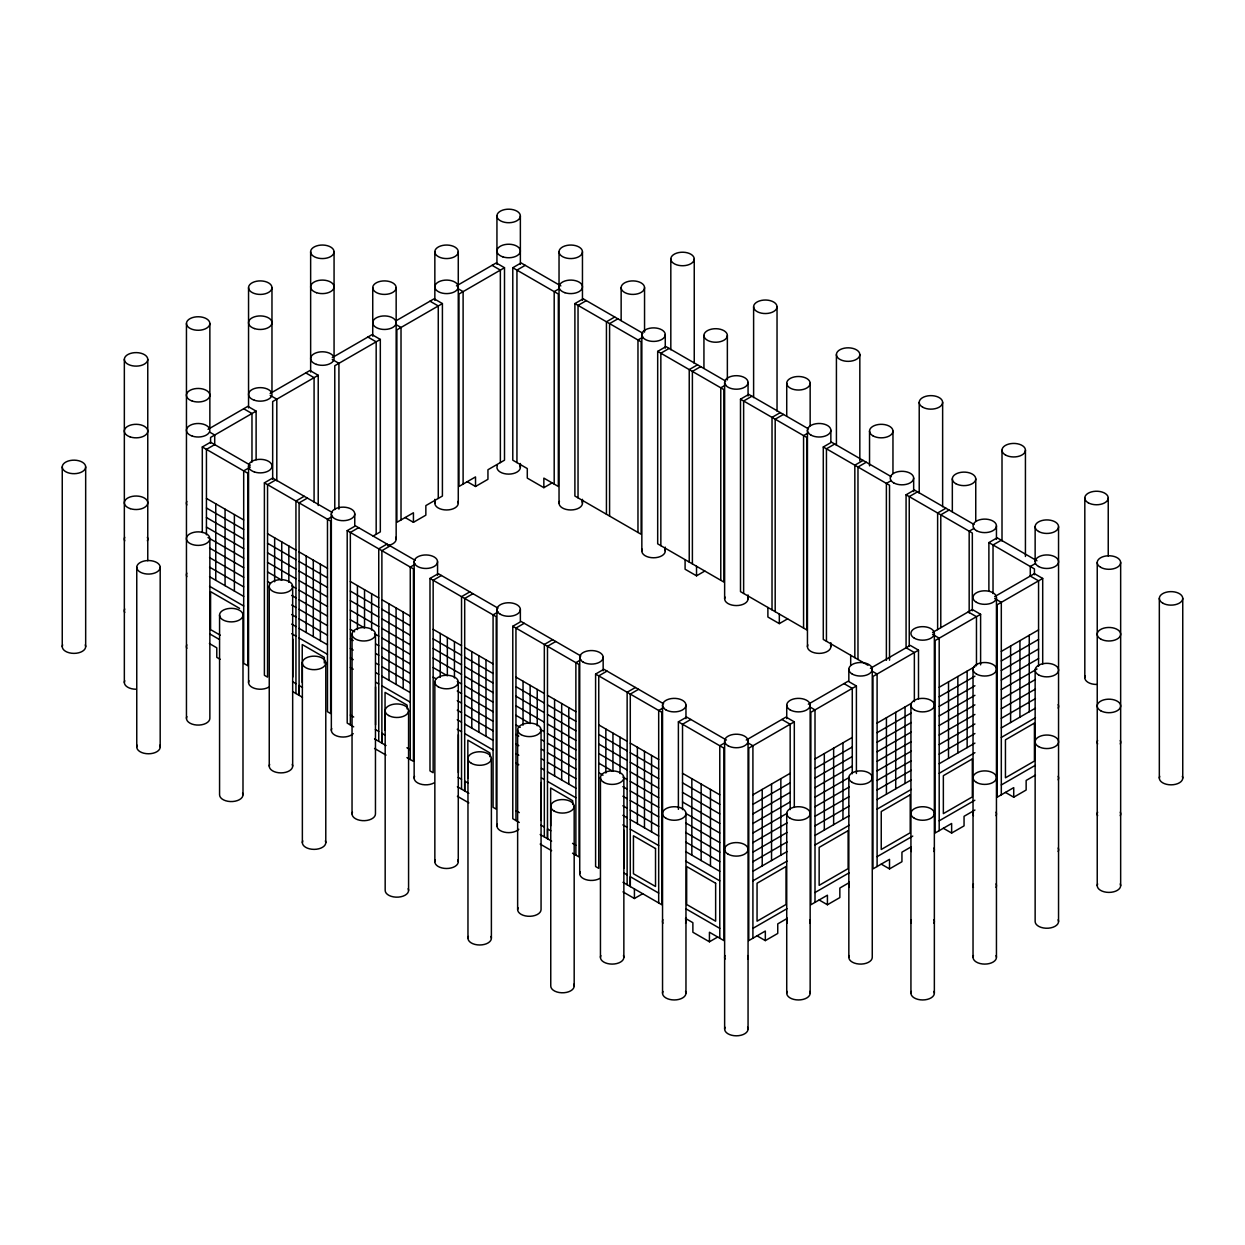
<?xml version="1.0" encoding="UTF-8"?>
<svg xmlns="http://www.w3.org/2000/svg" width="1245" height="1245" viewBox="0 0 1245 1245"><rect width="100%" height="100%" fill="white"/><g stroke="black" fill="none" stroke-linecap="round" stroke-linejoin="round"><path stroke-width="1.5" d="M350.343 724.917L350.343 532.455L358.622 527.678M385.172 710.724L385.172 890.408A11.703 6.754 0 0 0 398.4 897.116A11.703 6.754 0 0 0 408.189 888.665M408.578 890.408L408.578 710.724M434.847 861.727L434.847 682.042M458.269 861.727L458.269 682.042M467.964 938.216L467.964 758.516M491.386 938.216L491.386 758.516M496.942 825.886L496.942 609.521M515.944 820.533L515.944 628.071L524.223 623.294M517.64 909.535L517.64 729.835M541.061 729.835L541.061 909.535A11.703 6.754 0 0 1 527.818 916.242A11.703 6.754 0 0 1 518.044 907.792M550.757 806.324L550.757 986.024A11.703 6.754 0 0 0 564.001 992.732A11.703 6.754 0 0 0 573.774 984.266M574.178 986.024L574.178 806.324M579.734 873.679L579.734 657.313M600.448 957.343L600.448 777.643M623.854 957.343L623.854 777.643M662.542 993.199L662.542 705.121M685.964 993.199L685.964 813.499M724.637 1029.039L724.637 740.977M748.058 1029.039L748.058 740.977M786.731 993.199L786.731 813.499M807.445 646.622L807.445 430.256M810.153 993.199L810.153 705.121M848.841 957.343L848.841 777.643M872.263 669.265L872.263 957.343A11.703 6.754 0 0 1 859.019 964.035A11.703 6.754 0 0 1 849.23 955.584M910.935 993.199L910.935 705.121M919.215 493.207L919.215 402.384M934.357 993.199L934.357 633.425M942.636 506.731L942.636 402.384M973.03 957.343L973.03 669.265M996.451 957.343L996.451 597.569M1002.007 540.999L1002.007 450.192M1025.429 556.468L1025.429 450.192M1035.14 670.09L1035.14 921.487A11.703 6.754 0 0 0 1048.368 928.194A11.703 6.754 0 0 0 1058.157 919.744M1058.546 921.487L1058.546 526.682M1084.815 677.685L1084.815 498M1097.234 885.631L1097.234 562.522M1108.237 555.955L1108.237 498M1120.656 885.631L1120.656 562.522M1159.328 778.078L1159.328 598.378M1182.75 778.078L1182.75 598.378M208.055 429.323L247.833 406.352L256.112 411.13L256.112 459.732M270.149 393.467L309.943 370.496L318.222 375.274L318.222 505.532M332.259 357.611L372.037 334.64L380.316 339.434L380.316 531.895L373.064 536.066M395.972 320.821L434.131 298.8L442.411 303.578L442.411 496.039L425.852 505.594L425.852 515.165L413.433 522.324L405.154 517.546M456.448 285.914L496.226 262.944L504.505 267.722L504.505 460.183L487.947 469.738L487.947 479.309L475.528 486.484L467.248 481.69M256.112 411.13L210.576 437.431L210.576 443.251M318.222 375.274L272.671 401.575L272.671 479.341M380.316 339.434L334.78 365.719L334.78 509.578M442.411 303.578L396.875 329.863L396.875 522.324L413.433 512.769L413.433 522.324M504.505 267.722L458.969 294.022L458.969 486.484L475.528 476.913L475.528 486.484M202.297 532.518L202.297 446.986L210.576 442.208L250.354 465.179M552.126 482.889L543.847 487.666L527.289 478.111L527.289 468.556L512.784 460.183L512.784 267.722L521.079 262.944L560.857 285.914M214.716 444.589L206.437 449.383L206.437 534.759M525.219 265.341L516.94 270.118L516.94 462.58M250.323 467.062L243.693 470.89L243.693 663.352L247.833 665.733L247.833 473.271L202.297 446.986M559.161 288.762L554.196 291.626L554.196 484.087M275.83 479.885L267.55 484.663L267.55 677.124L264.391 675.304L264.391 482.842L272.671 478.064L332.415 512.551M574.894 303.578L641.128 341.815L641.128 534.276L574.894 496.039L574.894 303.578L583.174 298.8L642.918 333.286M586.317 300.621L578.038 305.399L578.038 497.86M304.216 496.273L295.936 501.05L295.936 693.512M614.719 317.008L606.439 321.786L606.439 514.247M307.375 498.093L299.096 502.871L299.096 695.332L299.096 685.481L302.426 687.411M617.862 318.829L609.583 323.607L609.583 516.068M332.446 516.395L327.482 519.258L327.482 711.72L330.641 713.541L330.641 521.079L264.391 482.842M642.949 337.13L637.969 339.994L637.969 532.455M353.689 726.847L347.199 723.096L347.199 530.635L355.479 525.857L415.223 560.359M657.687 351.386L723.921 389.623L723.921 582.084L657.687 543.847L657.687 351.386L665.966 346.592L725.71 381.094M669.125 348.413L660.846 353.207L660.846 545.668M387.024 544.065L378.745 548.858L378.745 741.32M697.511 364.816L689.232 369.594L689.232 562.055M390.167 545.886L381.888 550.679L381.888 743.14L381.888 733.289L385.234 735.219M700.67 366.637L692.391 371.415L692.391 563.876M415.254 564.187L410.274 567.066L410.274 759.528M725.742 384.938L720.777 387.802L720.777 580.263M441.43 575.486L433.151 580.263L433.151 772.725L429.992 770.904L429.992 578.443L438.271 573.665L498.016 608.151M740.495 399.178L806.729 437.431L806.729 629.892L740.495 591.64L740.495 399.178L748.774 394.4L808.519 428.903M751.918 396.221L743.638 400.999L743.638 593.46M469.816 591.873L461.537 596.651L461.537 789.112M780.304 412.609L772.024 417.386L772.024 609.848M472.976 593.694L464.696 598.471L464.696 790.933L464.696 781.097L468.027 783.027M783.463 414.429L775.184 419.207L775.184 611.668M498.047 611.995L493.082 614.859L493.082 807.32L496.226 809.157L496.226 616.695L429.992 578.443M808.534 432.731L803.57 435.61L803.57 628.071M519.289 822.463L512.784 818.712L512.784 626.251L521.079 621.473L580.824 655.959M867.998 665.266L823.287 639.448L823.287 446.986L831.567 442.208L891.311 476.695M834.726 444.029L826.447 448.807L826.447 641.268M552.609 639.681L544.33 644.459L544.33 836.92M863.112 460.417L854.833 465.194L854.833 657.656M555.768 641.502L547.489 646.279L547.489 838.741L547.489 828.89L550.835 830.82M866.255 462.237L857.976 467.015L857.976 659.476M685.092 559.659L685.092 569.23L696.531 575.828L704.81 571.05M580.839 659.803L575.875 662.667L575.875 855.128M891.342 480.539L886.378 483.402L886.378 660.317M607.031 671.086L598.752 675.879L598.752 868.341L595.592 866.52L595.592 674.059L603.872 669.265L663.616 703.767M906.08 648.365L906.08 494.794L914.359 490.001L974.104 524.503M917.518 491.837L909.239 496.615L909.239 646.295M635.417 687.489L627.138 692.267L627.138 884.728M945.904 508.225L937.625 513.002L937.625 629.643M638.56 689.31L630.281 694.087L630.281 886.549L630.281 876.698L658.683 893.085M949.063 510.045L940.784 514.823L940.784 627.573M767.885 607.467L767.885 617.022L779.323 623.62L787.603 618.843M663.647 707.611L658.683 710.475L658.683 902.936M974.135 528.347L969.17 531.21L969.17 612.867M678.385 809.343L678.385 721.851L686.664 717.073L726.442 740.044M988.888 591.188L988.888 542.587L997.167 537.809L1036.945 560.779M690.804 719.47L682.525 724.248L682.525 809.623M1001.307 540.206L993.028 544.983L993.028 593.585M724.761 742.891L719.781 745.755L719.781 938.216M1035.249 563.627L1030.284 566.491L1030.284 576.217M746.253 740.044L786.031 717.073L794.31 721.851L794.31 807.398M808.347 704.188L848.125 681.217L856.404 685.995L856.404 773.487M870.442 668.332L910.219 645.377L918.499 650.155L918.499 698.756M932.552 632.476L972.329 609.521L980.609 614.299L980.609 664.846M994.646 596.635L1034.424 573.665L1042.703 578.443L1042.703 663.99M794.31 721.851L748.774 748.152L748.774 940.613L765.333 931.042L765.333 940.613L777.751 933.439L777.751 923.883L787.058 918.499M856.404 685.995L810.868 712.296L810.868 904.757L827.427 895.202L827.427 904.757L839.846 897.583L839.846 888.027L849.168 882.643M918.499 650.155L872.963 676.44L872.963 868.901L889.521 859.346L889.521 868.901L901.94 861.727L901.94 852.171L911.262 846.787M980.609 614.299L935.057 640.584L935.057 833.045L951.631 823.49L951.631 833.045L964.05 825.886L964.05 816.315L974.913 810.044M1042.703 578.443L997.167 604.743L997.167 797.205L1013.726 787.634L1013.726 797.205L1026.145 790.03L1026.145 780.459L1035.451 775.09M752.914 794.808L790.17 773.301M815.008 758.952L852.265 737.445M877.102 723.096L911.262 703.378M939.197 687.256L974.913 666.635M1001.307 651.4L1038.563 629.892M752.914 804.363L790.17 782.856M815.008 768.507L852.265 747M877.102 732.667L911.262 712.949M939.197 696.811L974.913 676.191M1001.307 660.955L1038.563 639.448M752.914 813.934L790.17 792.411M815.008 778.078L852.265 756.571M877.102 742.222L911.262 722.505M939.197 706.366L974.913 685.762M1001.307 670.51L1038.563 649.003M752.914 823.49L790.17 801.982M815.008 787.634L852.265 766.126M877.102 751.778L911.262 732.06M939.197 715.937L974.913 695.317M1001.307 680.081L1038.563 658.574M622.998 891.887L634.421 898.501L642.7 893.723M752.914 833.045L787.058 813.327M815.008 797.189L849.168 777.471M877.102 761.349L911.262 741.631M939.197 725.493L974.913 704.872M1001.307 689.637L1037.007 669.032M752.914 842.616L787.058 822.898M815.008 806.76L849.168 787.042M877.102 770.904L911.262 751.186M939.197 735.048L974.913 714.443M1001.307 699.208L1035.451 679.474M752.914 852.171L787.058 832.454M815.008 816.315L849.168 796.598M877.102 780.459L911.262 760.742M939.197 744.619L974.913 723.999M1001.307 708.763L1035.451 689.045M752.914 861.727L787.058 842.009M815.008 825.886L849.168 806.153M877.102 790.03L911.262 770.313M939.197 754.174L974.913 733.554M1001.307 718.318L1035.451 698.601M752.914 871.298L787.058 851.58M815.008 835.442L849.168 815.724M877.102 799.586L911.262 779.868M939.197 763.73L974.913 743.125M1001.307 727.889L1035.451 708.156M752.914 880.853L787.058 861.135M815.008 844.997L849.168 825.279M877.102 809.141L911.262 789.423M939.197 773.301L974.913 752.68M1001.307 737.445L1035.451 717.727M685.481 918.421L692.874 922.685L692.874 932.24L709.432 941.796L717.711 937.018M752.914 928.365L786.933 908.725M815.008 892.525L849.028 872.885M877.102 856.669L912.741 836.095M939.197 820.813L974.851 800.239M1001.307 784.957L1035.326 765.317M512.784 267.722L558.336 294.022L558.336 486.484L543.847 478.111L543.847 487.666M823.287 446.986L889.521 485.223L889.521 660.192M906.08 494.794L972.329 533.031L972.329 610.797M988.888 542.587L1034.424 568.887L1034.424 574.723M492.086 265.341L500.365 270.118L500.365 462.58M1030.284 576.062L1038.563 580.839L1038.563 666.215M458.144 288.762L463.109 291.626L463.109 484.087M994.677 598.518L1001.307 602.347L1001.307 794.808M429.992 301.181L438.271 305.959L438.271 498.42M968.19 611.902L976.469 616.695L976.469 665.733M396.05 324.603L401.014 327.482L401.014 519.943M932.583 634.374L939.197 638.203L939.197 830.664M367.897 337.037L376.177 341.815L376.177 534.276M906.08 647.758L914.359 652.536L914.359 701.589M332.291 359.509L338.92 363.322L338.92 509.127M872.138 671.179L877.102 674.059L877.102 866.52M305.803 372.893L314.082 377.671L314.082 502.093M843.986 683.614L852.265 688.392L852.265 773.767M1005.446 792.411L1013.726 797.205M270.196 395.365L276.81 399.178L276.81 480.835M810.044 707.035L815.008 709.899L815.008 902.36M243.693 408.749L251.972 413.527L251.972 462.128M781.891 719.47L790.17 724.248L790.17 809.623M943.352 828.267L951.631 833.045M209.751 432.171L214.716 435.034L214.716 444.761M747.934 742.891L752.914 745.755L752.914 938.216M347.199 530.635L413.433 568.887L413.433 761.349L406.944 757.598M512.784 626.251L579.034 664.488L579.034 856.949L572.544 853.198M595.592 674.059L661.826 712.296L661.826 904.757L622.998 882.332M678.385 721.851L723.921 748.152L723.921 940.613L709.432 932.24L709.432 941.796M881.242 864.123L889.521 868.901M206.437 498.42L243.693 519.943M267.55 533.716L295.936 550.103M299.096 551.924L327.482 568.311M350.343 581.508L378.745 597.896M381.888 599.716L410.274 616.119M433.151 629.316L461.537 645.704M464.696 647.524L493.082 663.912M515.944 677.124L544.33 693.512M547.489 695.332L575.875 711.72M598.752 724.917L627.138 741.304M630.281 743.14L658.683 759.528M682.525 773.301L719.781 794.808M206.437 507.991L243.693 529.499M267.55 543.271L295.936 559.659M299.096 561.479L327.482 577.867M350.343 591.079L378.745 607.467M381.888 609.287L410.274 625.675M433.151 638.872L461.537 655.259M464.696 657.08L493.082 673.483M515.944 686.68L544.33 703.067M547.489 704.888L575.875 721.275M598.752 734.488L627.138 750.875M630.281 752.696L658.683 769.083M682.525 782.856L719.781 804.363M206.437 517.546L243.693 539.054M267.55 552.827L295.936 569.214M299.096 571.035L327.482 587.438M350.343 600.635L378.745 617.022M381.888 618.843L410.274 635.23M433.151 648.443L461.537 664.83M464.696 666.651L493.082 683.038M515.944 696.235L544.33 712.622M547.489 714.459L575.875 730.846M598.752 744.043L627.138 760.43M630.281 762.251L658.683 778.639M682.525 792.411L719.781 813.934M206.437 527.102L243.693 548.625M267.55 562.398L295.936 578.785M299.096 580.606L327.482 596.993M350.343 610.19L378.745 626.577M381.888 628.398L410.274 644.801M433.151 657.998L461.537 674.385M464.696 676.206L493.082 692.593M515.944 705.806L544.33 722.193M547.489 724.014L575.875 740.401M598.752 753.598L627.138 770.001M630.281 771.822L658.683 788.209M682.525 801.982L719.781 823.49M207.993 537.56L243.693 558.18M267.55 571.953L281.743 580.154L281.743 541.902M291.688 585.881L295.936 588.34M299.096 590.161L327.482 606.548M350.343 619.761L364.536 627.947L364.536 589.71M374.48 633.689L378.745 636.148M381.888 637.969L410.274 654.356M433.151 667.553L447.344 675.755L447.344 637.518M457.273 681.497L461.537 683.941M464.696 685.777L493.082 702.164M515.944 715.361L530.137 723.563L530.137 685.31M540.081 729.29L544.33 731.749M547.489 733.57L575.875 749.957M598.752 763.169L612.945 771.355L612.945 733.118M622.873 777.098L627.138 779.557M630.281 781.378L658.683 797.765M685.637 813.327L719.781 833.045M209.549 548.018L243.693 567.736M267.55 581.508L270.383 583.158M291.688 595.437L295.936 597.896M299.096 599.716L327.482 616.119M350.343 629.316L354.607 631.775M375.897 644.07L378.745 645.704M381.888 647.524L410.274 663.912M433.151 677.124L435.983 678.758M457.273 691.053L461.537 693.512M464.696 695.332L493.082 711.72M515.944 724.917L520.208 727.376M541.497 739.67L544.33 741.32M547.489 743.14L575.875 759.528M598.752 772.725L603 775.184M622.873 786.653L627.138 789.112M630.281 790.933L658.683 807.32M685.637 822.898L719.781 842.616M819.148 899.979L827.427 904.757M209.549 557.589L243.693 577.306M291.688 605.008L295.936 607.467M299.096 609.287L327.482 625.675M350.343 638.872L353.191 640.521M375.897 653.625L378.745 655.259M381.888 657.095L410.274 673.483M457.273 700.608L461.537 703.067M464.696 704.888L493.082 721.275M515.944 734.488L518.792 736.122M541.497 749.241L544.33 750.875M547.489 752.696L575.875 769.083M622.873 796.224L627.138 798.683M630.281 800.504L658.683 816.891M685.637 832.454L719.781 852.171M209.549 567.144L243.693 586.862M291.688 614.563L295.936 617.022M299.096 618.843L327.482 635.23M350.343 648.443L353.191 650.077M375.897 663.196L378.745 664.83M381.888 666.651L410.274 683.038M457.273 710.179L461.537 712.638M464.696 714.459L493.082 730.846M515.944 744.043L518.792 745.677M541.497 758.796L544.33 760.43M547.489 762.251L575.875 778.639M622.873 805.78L627.138 808.238M630.281 810.059L658.683 826.447M685.637 842.009L719.781 861.727M209.549 576.7L243.693 596.417M291.688 624.134L295.936 626.577M299.096 628.414L327.482 644.801M350.343 657.998L353.191 659.632M375.897 672.751L378.745 674.385M381.888 676.206L410.274 692.593M457.273 719.735L461.537 722.193M464.696 724.014L493.082 740.401M515.944 753.598L518.792 755.248M541.497 768.352L544.33 770.001M547.489 771.822L575.875 788.209M622.873 815.335L627.138 817.794M630.281 819.615L658.683 836.002M685.637 851.58L719.781 871.298M209.549 586.27L243.693 605.988M291.688 633.689L295.936 636.148M299.096 637.969L327.482 654.356M350.343 667.553L353.191 669.203M375.897 682.307L378.745 683.956M381.888 685.777L410.274 702.164M457.273 729.29L461.537 731.749M464.696 733.57L493.082 749.957M515.944 763.169L518.792 764.803M541.497 777.923L544.33 779.557M547.489 781.378L575.875 797.765M622.873 824.906L627.138 827.365M630.281 829.186L658.683 845.573M685.637 861.135L719.781 880.853M239.554 608.369L210.576 591.64L210.576 629.596L220.24 635.183M757.053 935.835L765.333 940.613M209.674 633.861L219.4 639.479M292.606 681.731L295.936 683.661M350.343 715.081L353.689 717.011M375.399 729.539L378.745 731.469M406.944 747.747L410.274 749.677M458.191 777.347L461.537 779.277M515.944 810.682L519.289 812.611M540.999 825.155L544.33 827.069M572.544 843.363L575.875 845.293M623.792 872.947L627.138 874.877M685.762 908.725L719.781 928.365M209.393 643.54L216.786 647.82L216.786 657.376L220.1 659.29M292.606 691.582L302.426 697.262M374.589 738.923L386.028 745.522M457.397 786.731L468.836 793.33M540.19 834.524L551.628 841.138M374.589 748.478L386.028 755.092M457.397 796.286L468.836 802.885M540.19 844.094L551.628 850.693M1035.14 526.682L1035.14 561.464M1029.241 635.261L1029.241 711.751M1019.935 640.646L1019.935 717.12M1010.613 646.015L1010.613 722.505M996.451 525.857L996.451 539.381M975.753 478.874L975.753 521.375M967.147 671.117L967.147 747.607M957.841 676.486L957.841 752.976M952.332 478.874L952.332 511.726M948.519 681.871L948.519 758.361M913.659 478.064L913.659 491.573M905.053 706.973L905.053 783.447M895.731 712.342L895.731 788.832M892.961 431.066L892.961 473.582M886.424 717.727L886.424 794.217M869.539 431.066L869.539 465.848M859.828 354.592A11.703 6.754 0 0 1 842.274 360.443A11.703 6.754 0 0 1 842.274 348.724A11.703 6.754 0 0 1 859.828 354.592L859.828 460.852M850.693 655.275L850.693 664.83M848.841 669.265L848.841 680.859M848.841 881.771L848.841 885.631M842.958 742.814L842.958 819.303M836.422 354.592L836.422 445.399M833.636 748.198L833.636 824.688M830.851 430.256L830.851 441.851M830.851 642.747L830.851 646.622M824.314 753.583L824.314 830.057M810.153 383.273A11.703 6.754 0 0 1 792.598 389.125A11.703 6.754 0 0 1 792.598 377.406A11.703 6.754 0 0 1 810.153 383.273L810.153 425.774M786.731 383.273L786.731 416.11M786.731 705.121L786.731 718.645M786.731 917.627L786.731 921.487M780.848 778.67L780.848 855.159M779.323 614.065L779.323 623.62M777.036 306.784A11.703 6.754 0 0 1 759.466 312.635A11.703 6.754 0 0 1 759.466 300.932A11.703 6.754 0 0 1 777.036 306.784L777.036 411.115M771.542 784.054L771.542 860.544M762.22 789.423L762.22 865.913M753.614 306.784L753.614 397.591M748.058 382.448A11.703 6.754 0 0 1 730.488 388.3A11.703 6.754 0 0 1 730.488 376.597A11.703 6.754 0 0 1 748.058 382.448L748.058 395.972M748.058 594.954L748.058 598.814M727.36 335.465A11.703 6.754 0 0 1 709.79 341.317A11.703 6.754 0 0 1 709.79 329.614A11.703 6.754 0 0 1 727.36 335.465L727.36 379.912M724.637 382.448L724.637 598.814M710.475 789.423L710.475 865.913M703.939 335.465L703.939 368.318M701.153 784.054L701.153 860.544M696.531 566.257L696.531 575.828M694.243 258.976A11.703 6.754 0 0 1 676.673 264.827A11.703 6.754 0 0 1 676.673 253.124A11.703 6.754 0 0 1 694.243 258.976L694.243 363.322M691.846 778.67L691.846 855.159M685.964 705.121L685.964 718.645M685.964 917.627L685.964 921.487M670.822 258.976L670.822 349.798M665.266 334.64A11.703 6.754 0 0 1 647.696 340.507A11.703 6.754 0 0 1 647.696 328.789A11.703 6.754 0 0 1 665.266 334.64L665.266 348.164M665.266 547.146L665.266 551.006M651.571 755.419L651.571 831.909M644.552 287.657A11.703 6.754 0 0 1 626.998 293.509A11.703 6.754 0 0 1 626.998 281.806A11.703 6.754 0 0 1 644.552 287.657L644.552 332.104M644.474 751.326L644.474 827.816M641.844 334.64L641.844 551.006M637.378 747.233L637.378 823.723M634.421 888.93L634.421 898.501M623.978 830.322L623.978 868.279M621.146 287.657L621.146 320.51M620.041 737.211L620.041 773.55M605.848 729.025L605.848 773.005M603.156 657.313L603.156 670.837M582.458 251.801A11.703 6.754 0 0 1 564.903 257.668A11.703 6.754 0 0 1 564.903 245.95A11.703 6.754 0 0 1 582.458 251.801L582.458 300.372M582.458 499.338L582.458 503.213M572.716 804.519L572.716 800.722L550.648 787.976L550.648 825.933M568.778 707.627L568.778 784.101M561.682 703.518L561.682 780.008M559.036 251.801L559.036 286.583M559.036 286.848L559.036 503.213M554.585 699.425L554.585 775.915M541.186 782.514L541.186 820.471M537.233 689.419L537.233 725.742M523.04 681.217L523.04 725.197M520.363 215.961A11.703 6.754 0 0 1 502.793 221.812A11.703 6.754 0 0 1 502.793 210.094A11.703 6.754 0 0 1 520.363 215.961L520.363 264.267M520.363 463.498L520.363 467.357M520.363 609.521L520.363 621.115M496.942 215.961L496.942 264.267M489.923 756.711L489.923 752.929L467.84 740.168L467.84 778.141M485.986 659.819L485.986 736.309M478.889 655.726L478.889 732.2M471.793 651.617L471.793 728.107M458.269 251.801A11.703 6.754 0 0 1 440.699 257.668A11.703 6.754 0 0 1 440.699 245.95A11.703 6.754 0 0 1 458.269 251.801L458.269 286.583M458.269 286.848A11.703 6.754 0 0 1 440.699 292.7A11.703 6.754 0 0 1 440.699 280.996A11.703 6.754 0 0 1 458.269 286.848L458.269 503.213M458.378 734.706L458.378 772.678M454.441 641.611L454.441 677.934M440.248 633.409L440.248 677.389M437.555 561.713A11.703 6.754 0 0 1 420.001 567.564A11.703 6.754 0 0 1 420.001 555.861A11.703 6.754 0 0 1 437.555 561.713L437.555 575.237M434.847 251.801L434.847 300.372M434.847 499.338L434.847 503.213M414.149 561.713L414.149 778.078M407.131 708.919L407.131 705.121L385.047 692.376L385.047 730.333M403.178 612.011L403.178 688.501M396.159 287.657A11.703 6.754 0 0 1 378.604 293.509A11.703 6.754 0 0 1 378.604 281.806A11.703 6.754 0 0 1 396.159 287.657L396.159 320.51M396.159 322.704A11.703 6.754 0 0 1 378.604 328.555A11.703 6.754 0 0 1 378.604 316.837A11.703 6.754 0 0 1 396.159 322.704L396.159 539.054M396.081 607.918L396.081 684.408M388.985 603.825L388.985 680.299M375.585 686.913L375.585 724.87M375.461 634.234A11.703 6.754 0 0 1 357.906 640.086A11.703 6.754 0 0 1 357.906 628.383A11.703 6.754 0 0 1 375.461 634.234L375.461 813.934A11.703 6.754 0 0 1 362.233 820.626A11.703 6.754 0 0 1 352.444 812.176M372.737 287.657L372.737 336.212M371.632 593.803L371.632 630.141M357.44 585.617L357.44 629.596M354.763 513.905A11.703 6.754 0 0 1 337.193 519.772A11.703 6.754 0 0 1 337.193 508.053A11.703 6.754 0 0 1 354.763 513.905L354.763 525.499M352.039 634.234L352.039 813.934M334.065 251.801A11.703 6.754 0 0 1 316.495 257.668A11.703 6.754 0 0 1 316.495 245.95A11.703 6.754 0 0 1 334.065 251.801L334.065 356.397M331.341 513.905L331.341 730.27M325.785 662.916A11.703 6.754 0 0 1 308.215 668.767A11.703 6.754 0 0 1 308.215 657.064A11.703 6.754 0 0 1 325.785 662.916L325.785 842.616M324.322 663.009L324.322 657.313L302.239 644.568L302.239 682.525M320.385 564.218L320.385 640.693M313.289 560.11L313.289 636.6M310.643 251.801L310.643 372.068M306.192 556.017L306.192 632.507M302.364 662.916L302.364 842.616M292.777 639.105L292.777 677.062M292.668 586.426A11.703 6.754 0 0 1 275.098 592.293A11.703 6.754 0 0 1 275.098 580.575A11.703 6.754 0 0 1 292.668 586.426L292.668 766.126M288.84 545.995L288.84 582.333M274.647 537.809L274.647 581.788M271.97 287.657A11.703 6.754 0 0 1 254.4 293.509A11.703 6.754 0 0 1 254.4 281.806A11.703 6.754 0 0 1 271.97 287.657L271.97 392.237M269.247 586.426L269.247 766.126M248.549 287.657L248.549 407.924M248.549 466.112L248.549 682.478M242.993 615.108A11.703 6.754 0 0 1 225.423 620.975A11.703 6.754 0 0 1 225.423 609.256A11.703 6.754 0 0 1 242.993 615.108L242.993 794.808M234.387 514.558L234.387 591.048M225.065 509.174L225.065 585.664M219.571 615.108L219.571 794.808A11.703 6.754 0 0 0 232.799 801.515A11.703 6.754 0 0 0 242.588 793.065M215.758 503.805L215.758 580.294M209.86 323.513A11.703 6.754 0 0 1 192.306 329.365A11.703 6.754 0 0 1 192.306 317.662A11.703 6.754 0 0 1 209.86 323.513L209.86 428.062M209.86 538.634A11.703 6.754 0 0 1 192.306 544.485A11.703 6.754 0 0 1 192.306 532.767A11.703 6.754 0 0 1 209.86 538.634L209.86 718.318A11.703 6.754 0 0 1 196.632 725.026A11.703 6.754 0 0 1 186.843 716.575M186.454 323.513L186.454 718.318M160.185 567.315A11.703 6.754 0 0 1 142.63 573.167A11.703 6.754 0 0 1 142.63 561.448A11.703 6.754 0 0 1 160.185 567.315L160.185 747M147.766 359.369A11.703 6.754 0 0 1 130.211 365.221A11.703 6.754 0 0 1 130.211 353.518A11.703 6.754 0 0 1 147.766 359.369L147.766 560.748M136.763 567.315L136.763 747M124.344 359.369L124.344 682.478M85.672 466.922A11.703 6.754 0 0 1 68.101 472.773A11.703 6.754 0 0 1 68.101 461.07A11.703 6.754 0 0 1 85.672 466.922L85.672 646.622M62.25 466.922L62.25 646.622M519.959 465.599A11.703 6.754 0 0 1 508.645 474.112A11.703 6.754 0 0 1 497.346 465.599M582.069 501.455A11.703 6.754 0 0 1 570.755 509.968A11.703 6.754 0 0 1 559.441 501.455M395.77 537.311A11.703 6.754 0 0 1 387.491 545.59M664.861 549.263A11.703 6.754 0 0 1 653.547 557.776A11.703 6.754 0 0 1 642.233 549.263M457.864 501.455A11.703 6.754 0 0 1 446.55 509.968A11.703 6.754 0 0 1 435.236 501.455M518.792 829.263A11.703 6.754 0 0 1 504.178 832.127A11.703 6.754 0 0 1 497.346 824.128M599.732 878.456A11.703 6.754 0 0 1 585.601 879.546A11.703 6.754 0 0 1 580.139 871.936M623.465 955.584A11.703 6.754 0 0 1 612.151 964.097A11.703 6.754 0 0 1 600.837 955.584M849.23 887.389A11.703 6.754 0 0 1 849.23 883.888M787.136 923.23A11.703 6.754 0 0 1 787.136 919.744M809.764 919.744A11.703 6.754 0 0 1 809.764 923.23M809.764 991.44A11.703 6.754 0 0 1 798.45 999.953A11.703 6.754 0 0 1 787.136 991.44M747.654 1027.296A11.703 6.754 0 0 1 736.355 1035.809A11.703 6.754 0 0 1 725.041 1027.296M830.462 644.863A11.703 6.754 0 0 1 819.148 653.376A11.703 6.754 0 0 1 807.834 644.863M685.559 991.44A11.703 6.754 0 0 1 674.245 999.953A11.703 6.754 0 0 1 662.931 991.44M490.981 936.473A11.703 6.754 0 0 1 479.667 944.986A11.703 6.754 0 0 1 468.369 936.473M725.041 959.086A11.703 6.754 0 0 1 725.041 955.584M747.654 955.584A11.703 6.754 0 0 1 747.654 959.086M662.931 923.23A11.703 6.754 0 0 1 662.931 919.744M685.559 919.744A11.703 6.754 0 0 1 685.559 923.23M933.952 991.44A11.703 6.754 0 0 1 922.638 999.953A11.703 6.754 0 0 1 911.34 991.44M911.34 923.23A11.703 6.754 0 0 1 911.34 919.744M933.952 919.744A11.703 6.754 0 0 1 933.952 923.23M434.131 782.856A11.703 6.754 0 0 1 420.001 783.93A11.703 6.754 0 0 1 414.538 776.32M1182.345 776.32A11.703 6.754 0 0 1 1171.047 784.832A11.703 6.754 0 0 1 1159.733 776.32M1096.518 684.454A11.703 6.754 0 0 1 1085.204 675.942M1097.639 743.981A11.703 6.754 0 0 1 1097.639 740.479M1120.251 740.479A11.703 6.754 0 0 1 1120.251 743.981M911.34 851.533A11.703 6.754 0 0 1 911.34 848.032M933.952 848.032A11.703 6.754 0 0 1 933.952 851.533M1058.157 704.623A11.703 6.754 0 0 1 1058.157 708.125M1120.251 883.888A11.703 6.754 0 0 1 1108.937 892.4A11.703 6.754 0 0 1 1097.639 883.888M1058.157 848.032A11.703 6.754 0 0 1 1058.157 851.533M457.864 859.984A11.703 6.754 0 0 1 446.55 868.496A11.703 6.754 0 0 1 435.236 859.984M1058.157 776.32A11.703 6.754 0 0 1 1058.157 779.821M973.434 815.677A11.703 6.754 0 0 1 973.434 812.176M996.047 812.176A11.703 6.754 0 0 1 996.047 815.677M973.434 887.389A11.703 6.754 0 0 1 973.434 883.888M996.047 883.888A11.703 6.754 0 0 1 996.047 887.389M1097.639 815.677A11.703 6.754 0 0 1 1097.639 812.176M1120.251 812.176A11.703 6.754 0 0 1 1120.251 815.677M186.843 504.956A11.703 6.754 0 0 1 186.843 501.455M747.654 597.071A11.703 6.754 0 0 1 736.355 605.568A11.703 6.754 0 0 1 725.041 597.071M136.063 689.232A11.703 6.754 0 0 1 124.749 680.719M292.264 764.383A11.703 6.754 0 0 1 280.95 772.88A11.703 6.754 0 0 1 269.651 764.383M353.191 733.647A11.703 6.754 0 0 1 338.578 736.526A11.703 6.754 0 0 1 331.746 728.527M124.749 612.509A11.703 6.754 0 0 1 124.749 609.023M268.531 687.256A11.703 6.754 0 0 1 254.4 688.329A11.703 6.754 0 0 1 248.953 680.719M186.843 648.365A11.703 6.754 0 0 1 186.843 644.863M85.267 644.863A11.703 6.754 0 0 1 73.953 653.376A11.703 6.754 0 0 1 62.655 644.863M186.843 576.668A11.703 6.754 0 0 1 186.843 573.167M996.047 955.584A11.703 6.754 0 0 1 984.748 964.097A11.703 6.754 0 0 1 973.434 955.584M325.381 840.857A11.703 6.754 0 0 1 314.082 849.37A11.703 6.754 0 0 1 302.768 840.857M147.361 537.311A11.703 6.754 0 0 1 147.361 540.812M124.749 540.812A11.703 6.754 0 0 1 124.749 537.311M159.796 745.257A11.703 6.754 0 0 1 148.482 753.77A11.703 6.754 0 0 1 137.168 745.257M786.031 866.52L757.053 883.25L757.053 921.207L786.031 904.477L786.031 866.52M848.125 830.664L819.148 847.394L819.148 885.351L848.125 868.621L848.125 830.664M910.219 794.808L881.242 811.538L881.242 849.495L910.219 832.765L910.219 794.808M972.329 758.952L943.352 775.682L943.352 813.639L972.329 796.909L972.329 758.952M1034.424 723.096L1005.446 739.841L1005.446 777.798L1034.424 761.068L1034.424 723.096M655.524 848.53L633.44 835.784L633.44 873.741L655.524 886.487L655.524 848.53M715.642 883.25L686.664 866.52L686.664 904.477L715.642 921.207L715.642 883.25M502.793 256.843A11.703 6.754 0 0 0 520.363 250.992A11.703 6.754 0 0 0 502.793 245.141A11.703 6.754 0 0 0 502.793 256.843M564.903 292.7A11.703 6.754 0 0 0 582.458 286.848A11.703 6.754 0 0 0 564.903 280.996A11.703 6.754 0 0 0 564.903 292.7M872.963 435.843A11.703 6.754 0 0 0 892.556 432.824A11.703 6.754 0 0 0 878.207 424.545A11.703 6.754 0 0 0 872.963 435.843M316.495 292.7A11.703 6.754 0 0 0 334.065 286.848A11.703 6.754 0 0 0 316.495 280.996A11.703 6.754 0 0 0 316.495 292.7M500.365 614.299A11.703 6.754 0 0 0 519.959 611.264A11.703 6.754 0 0 0 505.626 602.985A11.703 6.754 0 0 0 500.365 614.299M583.174 662.107A11.703 6.754 0 0 0 602.767 659.072A11.703 6.754 0 0 0 588.418 650.793A11.703 6.754 0 0 0 583.174 662.107M603.872 782.42A11.703 6.754 0 0 0 623.465 779.401A11.703 6.754 0 0 0 609.116 771.122A11.703 6.754 0 0 0 603.872 782.42M852.265 674.059A11.703 6.754 0 0 0 871.858 671.024A11.703 6.754 0 0 0 857.509 662.745A11.703 6.754 0 0 0 852.265 674.059M388.596 715.501A11.703 6.754 0 0 0 408.189 712.467A11.703 6.754 0 0 0 393.84 704.188A11.703 6.754 0 0 0 388.596 715.501M790.17 709.899A11.703 6.754 0 0 0 809.764 706.88A11.703 6.754 0 0 0 795.415 698.601A11.703 6.754 0 0 0 790.17 709.899M790.17 818.276A11.703 6.754 0 0 0 809.764 815.242A11.703 6.754 0 0 0 795.415 806.962A11.703 6.754 0 0 0 790.17 818.276M728.06 854.132A11.703 6.754 0 0 0 747.654 851.098A11.703 6.754 0 0 0 733.321 842.818A11.703 6.754 0 0 0 728.06 854.132M810.868 435.034A11.703 6.754 0 0 0 830.462 431.999A11.703 6.754 0 0 0 816.113 423.72A11.703 6.754 0 0 0 810.868 435.034M852.265 782.42A11.703 6.754 0 0 0 871.858 779.401A11.703 6.754 0 0 0 857.509 771.122A11.703 6.754 0 0 0 852.265 782.42M521.079 734.628A11.703 6.754 0 0 0 540.657 731.593A11.703 6.754 0 0 0 526.324 723.314A11.703 6.754 0 0 0 521.079 734.628M665.966 818.276A11.703 6.754 0 0 0 685.559 815.242A11.703 6.754 0 0 0 671.226 806.962A11.703 6.754 0 0 0 665.966 818.276M471.388 763.309A11.703 6.754 0 0 0 490.981 760.275A11.703 6.754 0 0 0 476.648 751.996A11.703 6.754 0 0 0 471.388 763.309M728.06 745.755A11.703 6.754 0 0 0 747.654 742.72A11.703 6.754 0 0 0 733.321 734.441A11.703 6.754 0 0 0 728.06 745.755M665.966 709.899A11.703 6.754 0 0 0 685.559 706.88A11.703 6.754 0 0 0 671.226 698.601A11.703 6.754 0 0 0 665.966 709.899M914.359 818.276A11.703 6.754 0 0 0 933.952 815.242A11.703 6.754 0 0 0 919.619 806.962A11.703 6.754 0 0 0 914.359 818.276M914.359 709.899A11.703 6.754 0 0 0 933.952 706.88A11.703 6.754 0 0 0 919.619 698.601A11.703 6.754 0 0 0 914.359 709.899M1162.768 603.156A11.703 6.754 0 0 0 1182.345 600.137A11.703 6.754 0 0 0 1168.012 591.857A11.703 6.754 0 0 0 1162.768 603.156M1088.239 502.778A11.703 6.754 0 0 0 1107.832 499.743A11.703 6.754 0 0 0 1093.483 491.464A11.703 6.754 0 0 0 1088.239 502.778M1100.658 567.315A11.703 6.754 0 0 0 1120.251 564.281A11.703 6.754 0 0 0 1105.918 556.001A11.703 6.754 0 0 0 1100.658 567.315M893.661 482.842A11.703 6.754 0 0 0 913.254 479.807A11.703 6.754 0 0 0 898.921 471.528A11.703 6.754 0 0 0 893.661 482.842M1005.446 454.97A11.703 6.754 0 0 0 1025.04 451.935A11.703 6.754 0 0 0 1010.691 443.656A11.703 6.754 0 0 0 1005.446 454.97M914.359 638.203A11.703 6.754 0 0 0 933.952 635.168A11.703 6.754 0 0 0 919.619 626.889A11.703 6.754 0 0 0 914.359 638.203M1038.563 531.459A11.703 6.754 0 0 0 1058.157 528.425A11.703 6.754 0 0 0 1043.808 520.145A11.703 6.754 0 0 0 1038.563 531.459M955.771 483.651A11.703 6.754 0 0 0 975.349 480.617A11.703 6.754 0 0 0 961.015 472.337A11.703 6.754 0 0 0 955.771 483.651M976.469 530.635A11.703 6.754 0 0 0 996.047 527.615A11.703 6.754 0 0 0 981.714 519.336A11.703 6.754 0 0 0 976.469 530.635M1100.658 710.724A11.703 6.754 0 0 0 1120.251 707.689A11.703 6.754 0 0 0 1105.918 699.41A11.703 6.754 0 0 0 1100.658 710.724M1038.563 674.868A11.703 6.754 0 0 0 1058.157 671.833A11.703 6.754 0 0 0 1043.808 663.554A11.703 6.754 0 0 0 1038.563 674.868M438.271 686.82A11.703 6.754 0 0 0 457.864 683.785A11.703 6.754 0 0 0 443.516 675.506A11.703 6.754 0 0 0 438.271 686.82M554.196 811.102A11.703 6.754 0 0 0 573.774 808.083A11.703 6.754 0 0 0 559.441 799.804A11.703 6.754 0 0 0 554.196 811.102M1038.563 566.491A11.703 6.754 0 0 0 1058.157 563.456A11.703 6.754 0 0 0 1043.808 555.177A11.703 6.754 0 0 0 1038.563 566.491M976.469 602.347A11.703 6.754 0 0 0 996.047 599.312A11.703 6.754 0 0 0 981.714 591.033A11.703 6.754 0 0 0 976.469 602.347M976.469 674.059A11.703 6.754 0 0 0 996.047 671.024A11.703 6.754 0 0 0 981.714 662.745A11.703 6.754 0 0 0 976.469 674.059M1100.658 639.012A11.703 6.754 0 0 0 1120.251 635.977A11.703 6.754 0 0 0 1105.918 627.698A11.703 6.754 0 0 0 1100.658 639.012M922.638 407.162A11.703 6.754 0 0 0 942.232 404.143A11.703 6.754 0 0 0 927.899 395.863A11.703 6.754 0 0 0 922.638 407.162M130.211 508.629A11.703 6.754 0 0 0 147.766 502.778A11.703 6.754 0 0 0 130.211 496.926A11.703 6.754 0 0 0 130.211 508.629M254.4 328.555A11.703 6.754 0 0 0 271.97 322.704A11.703 6.754 0 0 0 254.4 316.837A11.703 6.754 0 0 0 254.4 328.555M130.211 436.933A11.703 6.754 0 0 0 147.766 431.066A11.703 6.754 0 0 0 130.211 425.214A11.703 6.754 0 0 0 130.211 436.933M254.4 471.964A11.703 6.754 0 0 0 271.97 466.112A11.703 6.754 0 0 0 254.4 460.245A11.703 6.754 0 0 0 254.4 471.964M316.495 364.411A11.703 6.754 0 0 0 334.065 358.544A11.703 6.754 0 0 0 316.495 352.693A11.703 6.754 0 0 0 316.495 364.411M192.306 436.108A11.703 6.754 0 0 0 209.86 430.256A11.703 6.754 0 0 0 192.306 424.405A11.703 6.754 0 0 0 192.306 436.108M254.4 400.252A11.703 6.754 0 0 0 271.97 394.4A11.703 6.754 0 0 0 254.4 388.549A11.703 6.754 0 0 0 254.4 400.252M192.306 401.077A11.703 6.754 0 0 0 209.86 395.225A11.703 6.754 0 0 0 192.306 389.358A11.703 6.754 0 0 0 192.306 401.077M976.469 782.42A11.703 6.754 0 0 0 996.047 779.401A11.703 6.754 0 0 0 981.714 771.122A11.703 6.754 0 0 0 976.469 782.42M1038.563 746.58A11.703 6.754 0 0 0 1058.157 743.545A11.703 6.754 0 0 0 1043.808 735.266A11.703 6.754 0 0 0 1038.563 746.58"/></g></svg>
